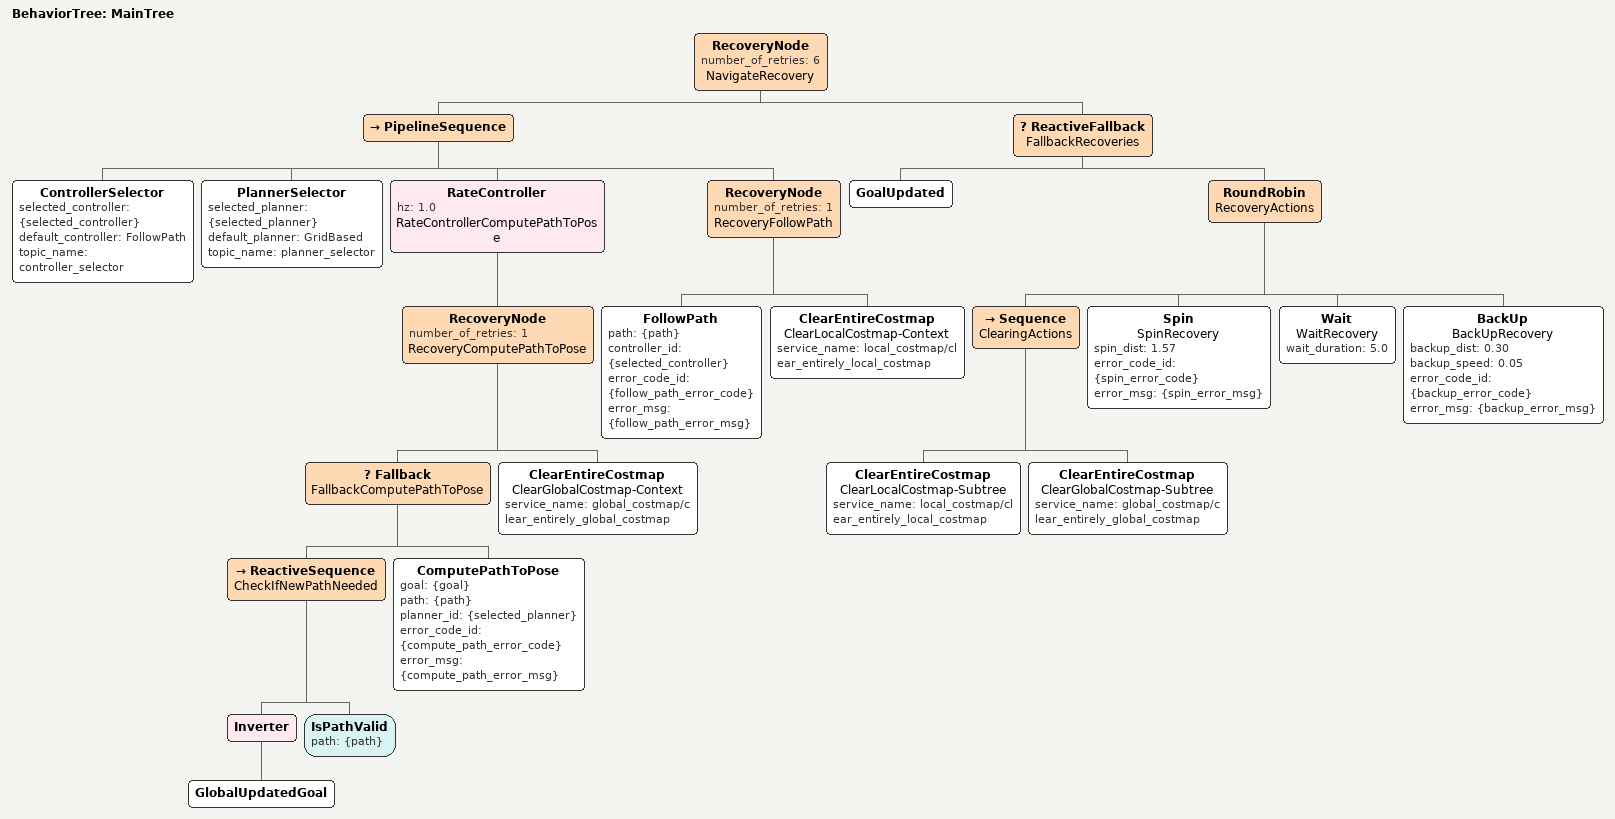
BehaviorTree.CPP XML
<!--
  This Behavior Tree from guides
-->

<root main_tree_to_execute="MainTree">
  <BehaviorTree ID="MainTree">
    <RecoveryNode number_of_retries="6" name="NavigateRecovery">
      <PipelineSequence>
        <ControllerSelector selected_controller="{selected_controller}" default_controller="FollowPath" topic_name="controller_selector"/>
        <PlannerSelector selected_planner="{selected_planner}" default_planner="GridBased" topic_name="planner_selector"/>
        <RateController hz="1.0" name="RateControllerComputePathToPose">
          <RecoveryNode number_of_retries="1" name="RecoveryComputePathToPose">
            <Fallback name="FallbackComputePathToPose">
              <ReactiveSequence name="CheckIfNewPathNeeded">
                <Inverter>
                  <GlobalUpdatedGoal/>
                </Inverter>
                <IsPathValid path="{path}"/>
              </ReactiveSequence>
              <ComputePathToPose goal="{goal}" path="{path}" planner_id="{selected_planner}" error_code_id="{compute_path_error_code}" error_msg="{compute_path_error_msg}"/>
            </Fallback>
            <ClearEntireCostmap name="ClearGlobalCostmap-Context" service_name="global_costmap/clear_entirely_global_costmap"/>
          </RecoveryNode>
        </RateController>
        <RecoveryNode number_of_retries="1" name="RecoveryFollowPath">
          <FollowPath path="{path}" controller_id="{selected_controller}" error_code_id="{follow_path_error_code}" error_msg="{follow_path_error_msg}"/>
          <ClearEntireCostmap name="ClearLocalCostmap-Context" service_name="local_costmap/clear_entirely_local_costmap"/>
        </RecoveryNode>
      </PipelineSequence>
      <ReactiveFallback name="FallbackRecoveries">
        <GoalUpdated/>
        <RoundRobin name="RecoveryActions">
          <Sequence name="ClearingActions">
            <ClearEntireCostmap name="ClearLocalCostmap-Subtree" service_name="local_costmap/clear_entirely_local_costmap"/>
            <ClearEntireCostmap name="ClearGlobalCostmap-Subtree" service_name="global_costmap/clear_entirely_global_costmap"/>
          </Sequence>
          <Spin name="SpinRecovery" spin_dist="1.57" error_code_id="{spin_error_code}" error_msg="{spin_error_msg}"/>
          <Wait name="WaitRecovery" wait_duration="5.0"/>
          <BackUp name="BackUpRecovery" backup_dist="0.30" backup_speed="0.05" error_code_id="{backup_error_code}" error_msg="{backup_error_msg}"/>
        </RoundRobin>
      </ReactiveFallback>
    </RecoveryNode>
  </BehaviorTree>
</root>
